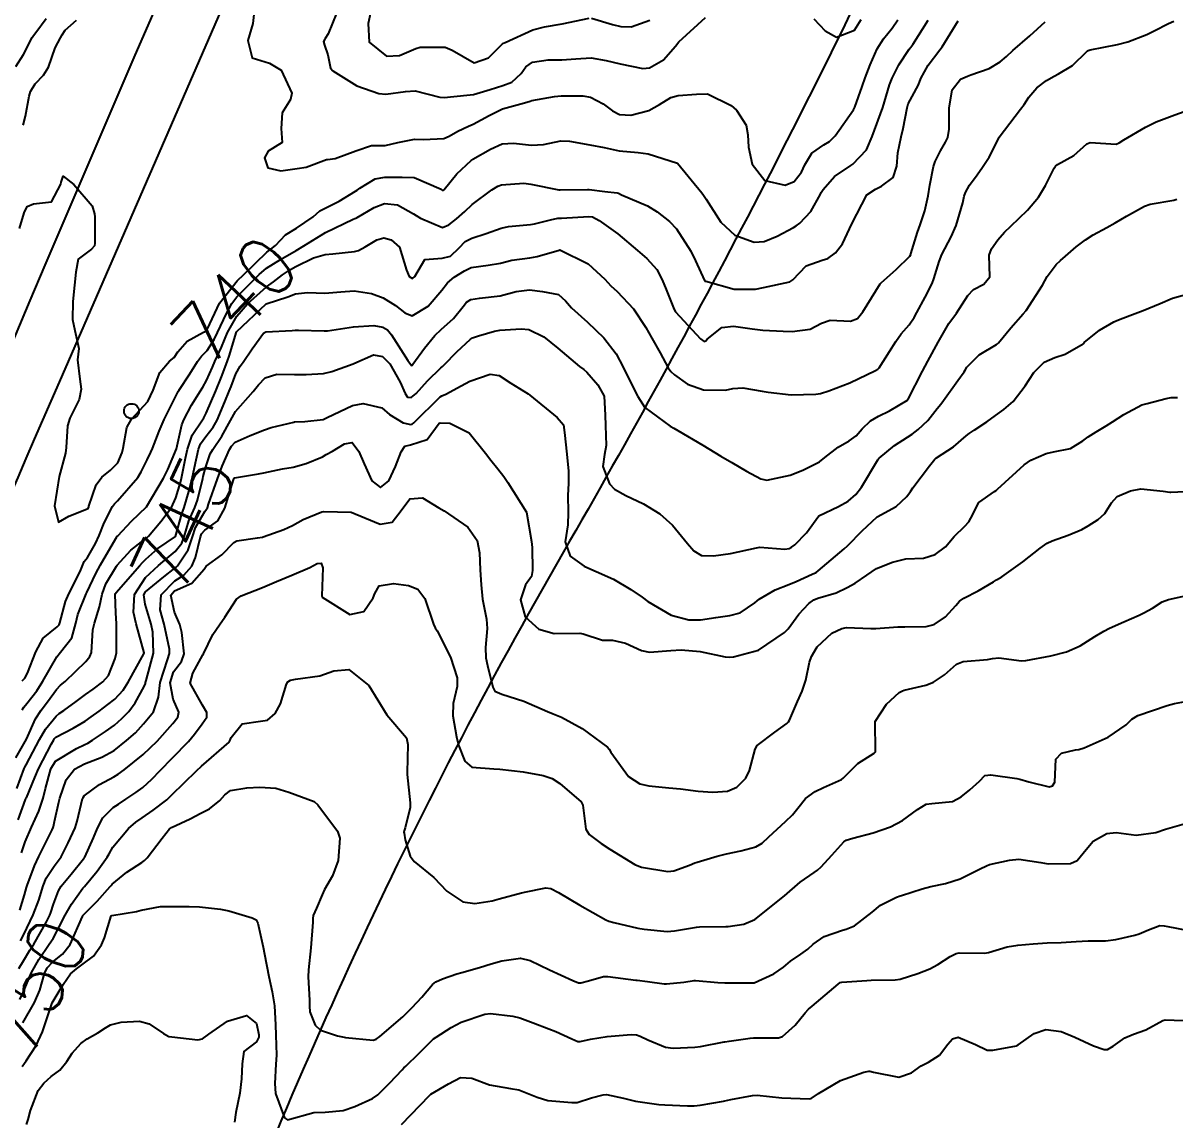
# Model space of a CAD drawing. Header units: metres. Extents: x 318500 to 325275, y 7408834 to 7428799.
# Drawn here: x 320006.4 to 320085.2, y 7411740.9 to 7411815.9 of the extents above; entities that cross this region are included whole.
import ezdxf
from ezdxf.enums import TextEntityAlignment as Align

# ---------------------------------------------------------------- set-up
doc = ezdxf.new("R2010")
doc.units = ezdxf.units.M
doc.header["$MEASUREMENT"] = 0
for name, color, linetype in [('Cotas', 45, 'Continuous'), ('Curvas de Nivel 1m', 11, 'Continuous'), ('Curvas de Nivel 5m', 15, 'Continuous'), ('Linha Férrea', 20, 'Continuous'), ('Postes', 20, 'Continuous'), ('Vias Secundárias', 230, 'Continuous')]:
    doc.layers.add(name, color=color, linetype=linetype)
doc.styles.add('Style-STANDARD', font='STANDARD.shx')

msp = doc.modelspace()

# ---------------------------------------------------------------- linework, layer by layer
at = {"layer": 'Curvas de Nivel 1m', "flags": 128}
for points, elevation in [([(320005.858, 7411812.934), (320006.385, 7411813.762), (320006.994, 7411814.922), (320007.081, 7411815.072), (320007.235, 7411815.276), (320007.94, 7411816.22)], 738), ([(320022.167, 7411816.716), (320022.084, 7411815.881), (320021.737, 7411814.722), (320022.032, 7411813.531), (320023.215, 7411813.162), (320024.024, 7411812.692), (320024.747, 7411811.124), (320024.653, 7411810.685), (320024.089, 7411809.768), (320024.023, 7411808.691), (320024.095, 7411807.735), (320023.134, 7411807.146), (320022.879, 7411806.704), (320023.12, 7411806.01), (320024.004, 7411805.804), (320025.119, 7411805.966), (320025.734, 7411806.058), (320027.129, 7411806.582), (320027.19, 7411806.589), (320027.712, 7411806.641), (320029.135, 7411807.164), (320030.206, 7411807.543), (320031.144, 7411807.548), (320031.993, 7411807.741), (320033.151, 7411807.974), (320033.752, 7411807.96), (320035.152, 7411808.022), (320035.517, 7411808.173), (320036.12, 7411808.53), (320036.83, 7411808.856), (320037.165, 7411809.004), (320038.261, 7411809.593), (320039.175, 7411810.037), (320040.663, 7411810.468), (320041.068, 7411810.576), (320041.182, 7411810.609), (320042.732, 7411810.9), (320043.187, 7411810.934), (320044.659, 7411810.946), (320045.187, 7411810.849), (320046.062, 7411810.397), (320046.704, 7411809.915), (320047.173, 7411809.66), (320047.942, 7411809.603), (320049.176, 7411809.934), (320049.906, 7411810.349), (320050.693, 7411810.832), (320051.19, 7411810.964), (320052.452, 7411811.051), (320053.191, 7411811.064), (320054.802, 7411810.284), (320055.177, 7411809.955), (320055.834, 7411808.937), (320055.96, 7411808.268), (320056, 7411807.414), (320056.251, 7411806.263), (320057.114, 7411805.152), (320058.512, 7411804.826), (320059.113, 7411805.082), (320059.62, 7411805.717), (320059.853, 7411806.213), (320060.328, 7411807.022), (320061.151, 7411807.581), (320061.541, 7411807.807), (320061.927, 7411808.189), (320063.178, 7411809.979), (320063.269, 7411810.169), (320063.778, 7411811.585), (320063.986, 7411812.158), (320064.327, 7411813.05), (320064.81, 7411814.146), (320065.247, 7411814.843), (320065.819, 7411815.57), (320066.223, 7411816.13)], 739), ([(320027.823, 7411816.642), (320027.238, 7411815.176), (320027.03, 7411814.857), (320026.914, 7411814.655), (320026.987, 7411814.413), (320027.221, 7411813.73), (320027.406, 7411812.84), (320027.55, 7411812.645), (320029.195, 7411811.613), (320030.696, 7411811.096), (320031.187, 7411811.058), (320032.534, 7411811.236), (320033.191, 7411811.272), (320034.875, 7411810.854), (320035.184, 7411810.821), (320036.724, 7411810.987), (320037.188, 7411811.032), (320038.327, 7411811.369), (320039.197, 7411811.636), (320039.815, 7411811.867), (320040.443, 7411812.472), (320040.767, 7411812.916), (320041.222, 7411813.231), (320042.283, 7411813.39), (320043.225, 7411813.407), (320044.19, 7411813.461), (320045.227, 7411813.525), (320046.257, 7411813.362), (320047.221, 7411813.115), (320048.77, 7411812.811), (320049.217, 7411812.846), (320050.176, 7411813.395), (320050.998, 7411814.334), (320051.243, 7411814.633), (320053.068, 7411816.303)], 738), ([(320030.138, 7411816.611), (320029.98, 7411815.885), (320030.05, 7411814.612), (320031.226, 7411813.659), (320032.121, 7411813.692), (320033.234, 7411814.173), (320033.543, 7411814.258), (320035.236, 7411814.258), (320035.711, 7411814.057), (320037.22, 7411813.202), (320038.205, 7411813.525), (320039.173, 7411814.491), (320039.24, 7411814.536), (320039.34, 7411814.588), (320041.25, 7411815.451), (320042.045, 7411815.659), (320043.254, 7411815.86), (320045.105, 7411816.259)], 737), ([(320045.258, 7411816.252), (320046.683, 7411815.817), (320047.253, 7411815.677), (320047.974, 7411815.651), (320049.258, 7411816.124)], 737), ([(320060.468, 7411816.208), (320061.252, 7411815.379), (320062.015, 7411814.955), (320063.253, 7411815.435), (320063.707, 7411816.163)], 738), ([(320005.863, 7411765.641), (320006.59, 7411766.92), (320007.211, 7411768.311), (320007.6, 7411768.905), (320008.038, 7411769.489), (320008.642, 7411770.326), (320008.921, 7411770.611), (320009.25, 7411770.881), (320010.664, 7411772.25), (320010.938, 7411772.586), (320011.034, 7411772.856), (320011.144, 7411774.405), (320011.245, 7411774.855), (320011.594, 7411775.974), (320011.776, 7411776.85), (320012.027, 7411777.558), (320012.749, 7411778.757), (320012.808, 7411778.839), (320013.742, 7411779.849), (320014.778, 7411780.677), (320014.854, 7411780.734), (320014.936, 7411780.808), (320015.781, 7411781.809), (320016.508, 7411782.785), (320016.816, 7411783.425), (320017.126, 7411784.478), (320017.196, 7411784.776), (320017.477, 7411786.147), (320017.605, 7411786.773), (320017.926, 7411787.717), (320018.629, 7411788.763), (320018.738, 7411788.915), (320018.895, 7411789.222), (320019.559, 7411790.75), (320019.944, 7411791.725), (320020.334, 7411792.739), (320020.491, 7411793.192), (320020.937, 7411794.73), (320020.971, 7411794.796), (320022.99, 7411796.7), (320024.487, 7411797.196), (320025.001, 7411797.398), (320025.824, 7411797.489), (320027.002, 7411797.428), (320028.11, 7411797.527), (320029.005, 7411797.594), (320030.192, 7411797.418), (320030.998, 7411797.111), (320031.844, 7411796.587), (320032.492, 7411796.084), (320032.983, 7411795.894), (320034.069, 7411796.554), (320035.011, 7411797.651), (320035.398, 7411798.154), (320035.852, 7411798.532), (320036.575, 7411798.976), (320037.03, 7411799.183), (320038.192, 7411799.343), (320039.035, 7411799.501), (320039.811, 7411799.706), (320041.041, 7411799.865), (320041.548, 7411799.949), (320043.049, 7411800.389), (320043.093, 7411800.395), (320045.036, 7411799.446), (320046.163, 7411798.393), (320046.579, 7411797.95), (320047.012, 7411797.56), (320048.14, 7411796.369), (320048.981, 7411795.09), (320049.38, 7411794.354), (320049.947, 7411793.353), (320050.502, 7411792.337), (320050.683, 7411792.079), (320050.935, 7411791.841), (320051.822, 7411791.21), (320052.925, 7411790.817), (320054.417, 7411790.793), (320054.926, 7411790.905), (320055.62, 7411790.962), (320056.925, 7411790.733), (320057.334, 7411790.654), (320058.923, 7411790.474), (320060.605, 7411790.522), (320060.924, 7411790.576), (320061.487, 7411790.753), (320062.931, 7411791.3), (320064.683, 7411792.144), (320064.847, 7411792.236), (320064.943, 7411792.337), (320065.656, 7411793.437), (320066.076, 7411794.129), (320066.444, 7411794.659), (320066.987, 7411795.262), (320067.346, 7411795.764), (320067.527, 7411796.112), (320068.077, 7411797.17), (320068.558, 7411798.097), (320068.691, 7411798.429), (320069.043, 7411799.596), (320069.237, 7411800.087), (320069.862, 7411801.285), (320070.206, 7411802.073), (320070.654, 7411803.625), (320070.758, 7411804.065), (320070.843, 7411804.325), (320071.111, 7411804.826), (320071.635, 7411805.542), (320072.006, 7411806.051), (320072.456, 7411806.731), (320073.123, 7411808.04), (320073.135, 7411808.065), (320073.161, 7411808.109), (320074.603, 7411810.019), (320074.852, 7411810.348), (320075.192, 7411810.839), (320075.718, 7411811.487), (320076.388, 7411811.992), (320076.913, 7411812.286), (320077.217, 7411812.441), (320078.175, 7411813.021), (320079.148, 7411813.961), (320079.197, 7411814.004), (320079.241, 7411814.033), (320079.37, 7411814.087), (320081.245, 7411814.454), (320081.956, 7411814.629), (320083.252, 7411815.123), (320083.766, 7411815.383), (320084.733, 7411815.885), (320085.099, 7411816.046)], 743), ([(320006.289, 7411770.924), (320006.475, 7411771.099), (320006.655, 7411771.445), (320007.229, 7411772.912), (320007.746, 7411773.842), (320008.696, 7411774.609), (320008.835, 7411774.751), (320008.884, 7411774.887), (320009.265, 7411776.338), (320009.485, 7411776.879), (320010.269, 7411778.391), (320010.451, 7411778.864), (320010.546, 7411779.07), (320010.758, 7411779.364), (320011.319, 7411780.307), (320011.557, 7411780.852), (320011.912, 7411781.73), (320012.486, 7411782.843), (320012.62, 7411783.034), (320012.814, 7411783.233), (320014.209, 7411784.819), (320014.447, 7411785.205), (320014.848, 7411786.025), (320015.11, 7411786.552), (320015.217, 7411786.805), (320015.684, 7411787.992), (320016.02, 7411788.793), (320016.908, 7411790.584), (320016.974, 7411790.714), (320017.012, 7411790.779), (320017.776, 7411791.923), (320018.296, 7411792.766), (320018.572, 7411793.137), (320018.951, 7411793.511), (320019.445, 7411794.27), (320019.669, 7411794.75), (320020.285, 7411796.043), (320020.646, 7411796.735), (320020.997, 7411797.18), (320022.517, 7411798.708), (320023.027, 7411799.145), (320023.979, 7411799.747), (320025.045, 7411800.354), (320025.566, 7411800.672), (320027.059, 7411801.589), (320028.941, 7411802.494), (320029.069, 7411802.541), (320029.127, 7411802.562), (320029.221, 7411802.618), (320030.392, 7411803.295), (320031.085, 7411803.571), (320031.971, 7411803.474), (320033.083, 7411802.859), (320033.259, 7411802.745), (320033.546, 7411802.563), (320035.071, 7411801.931), (320035.504, 7411802.105), (320036.029, 7411802.531), (320036.591, 7411803.019), (320037.09, 7411803.501), (320038.442, 7411804.5), (320038.846, 7411804.751), (320039.105, 7411804.853), (320040.62, 7411804.955), (320041.107, 7411804.901), (320043.026, 7411804.516), (320043.101, 7411804.505), (320044.986, 7411804.528), (320045.102, 7411804.521), (320046.164, 7411804.394), (320047.017, 7411804.299), (320047.099, 7411804.271), (320047.313, 7411804.162), (320049.09, 7411803.404), (320049.747, 7411803.01), (320050.591, 7411802.337), (320051.073, 7411801.83), (320052.061, 7411800.315), (320052.374, 7411799.644), (320052.99, 7411798.3), (320053.001, 7411798.281), (320053.02, 7411798.267), (320053.071, 7411798.248), (320055.014, 7411797.706), (320056.475, 7411797.718), (320057.016, 7411797.816), (320058.835, 7411798.223), (320059.022, 7411798.344), (320059.942, 7411799.306), (320061.042, 7411799.69), (320061.434, 7411799.804), (320061.959, 7411800.186), (320062.428, 7411800.811), (320063.08, 7411802.17), (320064.104, 7411804.155), (320064.69, 7411804.563), (320065.109, 7411804.748), (320065.902, 7411805.348), (320066.141, 7411806.13), (320066.228, 7411807.045), (320066.444, 7411808.127), (320066.58, 7411808.711), (320066.849, 7411810.123), (320066.924, 7411810.382), (320067.192, 7411810.901), (320067.622, 7411811.695), (320067.795, 7411812.111), (320068.292, 7411813.036), (320069.097, 7411814.092), (320069.242, 7411814.284), (320070.339, 7411816.074)], 741), ([(320006.29, 7411768.923), (320006.419, 7411769.126), (320006.627, 7411769.374), (320007.308, 7411770.242), (320007.724, 7411770.904), (320008.667, 7411772.57), (320008.925, 7411772.886), (320009.696, 7411773.864), (320009.976, 7411774.871), (320010.116, 7411775.462), (320010.686, 7411776.861), (320010.731, 7411776.961), (320011.349, 7411778.249), (320011.666, 7411778.851), (320012.058, 7411779.549), (320012.779, 7411780.77), (320012.808, 7411780.811), (320012.84, 7411780.839), (320013.785, 7411781.835), (320014.81, 7411782.81), (320015.969, 7411784.793), (320016.257, 7411785.371), (320016.86, 7411786.78), (320017.227, 7411788.435), (320017.353, 7411788.775), (320017.894, 7411789.776), (320018.494, 7411790.764), (320018.664, 7411791.012), (320018.921, 7411791.463), (320019.317, 7411792.371), (320019.491, 7411792.752), (320019.949, 7411793.751), (320020.357, 7411794.739), (320020.981, 7411795.861), (320021.711, 7411796.719), (320023.007, 7411797.866), (320023.487, 7411798.221), (320024.109, 7411798.689), (320024.654, 7411799.055), (320025.029, 7411799.265), (320026.238, 7411799.862), (320027.041, 7411800.076), (320027.552, 7411800.133), (320029.045, 7411800.286), (320029.317, 7411800.347), (320029.773, 7411800.613), (320030.575, 7411801.084), (320031.056, 7411801.234), (320031.559, 7411801.094), (320032.108, 7411800.584), (320032.6, 7411799.002), (320032.789, 7411798.573), (320033.018, 7411798.438), (320033.16, 7411798.568), (320033.857, 7411799.739), (320035.039, 7411799.828), (320035.599, 7411799.977), (320036.2, 7411800.528), (320036.619, 7411800.962), (320037.06, 7411801.21), (320038.055, 7411801.515), (320039.071, 7411801.876), (320039.569, 7411801.987), (320041.075, 7411802.127), (320041.354, 7411802.179), (320042.454, 7411802.446), (320042.963, 7411802.559), (320043.081, 7411802.562), (320043.206, 7411802.563), (320045.083, 7411802.692), (320045.328, 7411802.652), (320045.79, 7411802.399), (320047.067, 7411801.49), (320048.415, 7411800.366), (320049.042, 7411799.802), (320049.73, 7411799.049), (320050.101, 7411798.344), (320050.362, 7411797.689), (320050.908, 7411796.331), (320050.998, 7411796.167), (320052.709, 7411794.304), (320052.967, 7411794.124), (320053.086, 7411794.181), (320053.178, 7411794.298), (320054.182, 7411795.088), (320054.984, 7411795.186), (320056.254, 7411794.988), (320056.98, 7411794.911), (320058.365, 7411794.843), (320058.979, 7411794.821), (320060.225, 7411794.964), (320060.988, 7411795.396), (320061.585, 7411795.597), (320062.99, 7411795.52), (320063.456, 7411795.7), (320063.812, 7411796.158), (320065.019, 7411798.076), (320065.046, 7411798.113), (320065.084, 7411798.139), (320066.11, 7411799.053), (320067.048, 7411799.977), (320067.096, 7411800.072), (320067.113, 7411800.119), (320067.567, 7411801.618), (320067.741, 7411802.11), (320068.055, 7411803.071), (320068.285, 7411804.102), (320068.396, 7411804.816), (320068.653, 7411806.097), (320068.779, 7411806.451), (320069.146, 7411807.174), (320069.479, 7411807.762), (320069.632, 7411808.083), (320069.736, 7411808.651), (320069.723, 7411810.082), (320069.928, 7411811.35), (320070.515, 7411812.07), (320070.984, 7411812.293), (320071.215, 7411812.372), (320072.469, 7411812.8), (320073.228, 7411813.253), (320073.645, 7411813.622), (320074.091, 7411814.027), (320075.25, 7411815.044), (320076.297, 7411815.994)], 742), ([(320006.358, 7411808.928), (320006.532, 7411809.553), (320006.777, 7411810.924), (320006.871, 7411811.236), (320007.193, 7411811.764), (320007.762, 7411812.351), (320008.108, 7411812.907), (320008.55, 7411814.227), (320008.912, 7411814.895), (320009.025, 7411815.101), (320009.238, 7411815.429), (320010.023, 7411816.104)], 739), ([(320005.934, 7411763.542), (320006.446, 7411764.921), (320006.484, 7411765.008), (320006.573, 7411765.172), (320007.48, 7411766.907), (320007.884, 7411767.618), (320008.614, 7411768.508), (320008.828, 7411768.675), (320009.153, 7411768.882), (320010, 7411769.498), (320010.637, 7411769.978), (320011.148, 7411770.349), (320011.826, 7411770.848), (320012.206, 7411771.293), (320012.666, 7411772.442), (320012.744, 7411772.839), (320012.763, 7411774.775), (320012.762, 7411774.839), (320012.711, 7411775.558), (320012.666, 7411776.841), (320012.678, 7411776.893), (320012.731, 7411776.971), (320014.342, 7411778.816), (320014.542, 7411779.024), (320014.756, 7411779.232), (320015.59, 7411779.975), (320016.78, 7411780.78), (320017.235, 7411782.345), (320017.38, 7411782.774), (320017.713, 7411783.879), (320017.922, 7411784.769), (320018.087, 7411785.522), (320018.369, 7411786.765), (320018.504, 7411787.125), (320018.873, 7411787.638), (320019.368, 7411788.267), (320019.633, 7411788.749), (320020.161, 7411790), (320020.467, 7411790.737), (320020.59, 7411791.06), (320020.928, 7411791.927), (320021.217, 7411792.444), (320021.412, 7411792.723), (320022.039, 7411793.629), (320022.807, 7411794.702), (320022.971, 7411794.798), (320024.769, 7411794.885), (320024.972, 7411794.904), (320025.208, 7411794.913), (320026.972, 7411794.85), (320027.188, 7411794.863), (320028.975, 7411795.132), (320030.365, 7411795.217), (320030.975, 7411795.109), (320031.301, 7411794.923), (320031.574, 7411794.591), (320032.697, 7411792.82), (320032.864, 7411792.571), (320032.939, 7411792.495), (320032.992, 7411792.517), (320033.034, 7411792.569), (320033.834, 7411793.68), (320034.546, 7411794.546), (320034.976, 7411794.955), (320035.815, 7411795.704), (320036.486, 7411796.525), (320036.71, 7411796.816), (320037.005, 7411797.013), (320037.582, 7411797.088), (320039.008, 7411797.245), (320040.091, 7411797.554), (320041.012, 7411797.665), (320041.905, 7411797.557), (320043.009, 7411797.345), (320043.474, 7411796.902), (320043.897, 7411796.427), (320044.986, 7411795.46), (320046.099, 7411794.393), (320046.954, 7411793.284), (320047.429, 7411792.375), (320047.907, 7411791.394), (320048.427, 7411790.365), (320048.909, 7411789.61), (320050.637, 7411788.334), (320050.888, 7411788.197), (320051.171, 7411788.04), (320052.871, 7411787.044), (320054.104, 7411786.288), (320054.856, 7411785.844), (320055.853, 7411785.268), (320056.845, 7411784.725), (320057.248, 7411784.648), (320058.848, 7411784.984), (320059.726, 7411785.337), (320060.857, 7411785.91), (320061.23, 7411786.194), (320062.143, 7411786.909), (320062.878, 7411787.338), (320063.358, 7411787.688), (320063.787, 7411788.157), (320064.339, 7411788.708), (320064.903, 7411789.019), (320065.656, 7411789.386), (320066.875, 7411790.12), (320066.899, 7411790.142), (320066.921, 7411790.177), (320067.905, 7411792.106), (320068.263, 7411792.788), (320068.97, 7411794.09), (320069.701, 7411795.368), (320070.239, 7411796.071), (320071.012, 7411797.273), (320071.39, 7411797.683), (320072.109, 7411798.049), (320072.508, 7411798.565), (320072.462, 7411800.046), (320072.62, 7411800.481), (320073.066, 7411801.079), (320073.506, 7411801.601), (320073.947, 7411802.027), (320075.091, 7411803.113), (320075.843, 7411803.999), (320076.311, 7411804.793), (320076.906, 7411805.983), (320076.995, 7411806.119), (320077.134, 7411806.236), (320078.258, 7411806.854), (320079.155, 7411807.653), (320079.368, 7411807.745), (320081.156, 7411807.632), (320081.367, 7411807.717), (320081.682, 7411807.922), (320083.169, 7411808.796), (320083.902, 7411809.164), (320085.178, 7411809.644), (320085.814, 7411809.87)], 744), ([(320006.258, 7411759.157), (320006.5, 7411759.893), (320006.938, 7411760.914), (320007.435, 7411761.998), (320007.739, 7411762.902), (320007.902, 7411763.548), (320008.261, 7411764.895), (320008.575, 7411765.416), (320010.013, 7411766.297), (320010.587, 7411766.567), (320010.785, 7411766.661), (320011.122, 7411766.855), (320012.002, 7411767.443), (320012.606, 7411767.885), (320013.112, 7411768.333), (320013.588, 7411768.825), (320014.033, 7411769.415), (320014.646, 7411770.524), (320014.727, 7411770.731), (320014.74, 7411770.809), (320014.776, 7411770.933), (320015.293, 7411772.801), (320015.248, 7411774.246), (320015.115, 7411774.804), (320014.72, 7411776.161), (320014.622, 7411776.812), (320014.732, 7411777.014), (320015.989, 7411778.038), (320016.748, 7411778.629), (320016.835, 7411778.693), (320016.921, 7411778.778), (320017.654, 7411779.884), (320017.946, 7411780.768), (320018.155, 7411781.401), (320018.806, 7411782.511), (320018.917, 7411782.65), (320018.977, 7411782.757), (320019.052, 7411782.996), (320019.674, 7411784.747), (320019.989, 7411785.597), (320020.494, 7411786.735), (320020.623, 7411786.974), (320020.868, 7411787.245), (320021.895, 7411787.695), (320022.881, 7411788.09), (320023.335, 7411788.244), (320024.889, 7411788.618), (320024.939, 7411788.629), (320025.634, 7411788.669), (320026.891, 7411788.796), (320027.178, 7411788.931), (320028.901, 7411789.761), (320029.626, 7411789.89), (320030.9, 7411789.586), (320031.431, 7411789.127), (320032.379, 7411788.578), (320032.888, 7411788.446), (320032.991, 7411788.465), (320033.103, 7411788.567), (320034.908, 7411790.345), (320035.023, 7411790.425), (320035.282, 7411790.536), (320036.344, 7411791.1), (320036.924, 7411791.421), (320038.324, 7411791.893), (320038.933, 7411791.799), (320039.727, 7411791.277), (320040.921, 7411790.541), (320041.034, 7411790.459), (320042.897, 7411788.934), (320043.341, 7411788.433), (320043.401, 7411787.913), (320043.563, 7411786.429), (320043.688, 7411785.267), (320043.679, 7411784.427), (320043.638, 7411783.617), (320043.653, 7411782.427), (320043.643, 7411781.582), (320043.464, 7411780.43), (320043.799, 7411779.453), (320044.764, 7411778.762), (320044.999, 7411778.643), (320045.567, 7411778.398), (320046.752, 7411777.862), (320047.942, 7411777.168), (320048.734, 7411776.634), (320049.103, 7411776.354), (320050.716, 7411775.414), (320051.924, 7411775.1), (320052.712, 7411775.08), (320053.76, 7411775.244), (320054.717, 7411775.388), (320055.43, 7411775.559), (320056.434, 7411776.254), (320056.594, 7411776.39), (320056.734, 7411776.495), (320057.835, 7411777.143), (320058.749, 7411777.506), (320059.252, 7411777.715), (320060.347, 7411778.204), (320060.625, 7411778.337), (320060.762, 7411778.436), (320062.547, 7411779.942), (320062.78, 7411780.143), (320062.807, 7411780.17), (320063.771, 7411781.18), (320064.81, 7411782.14), (320066.098, 7411782.85), (320066.831, 7411783.523), (320067.079, 7411783.874), (320067.238, 7411784.114), (320068.385, 7411785.626), (320068.753, 7411786.092), (320068.811, 7411786.141), (320068.861, 7411786.175), (320070.025, 7411786.92), (320070.884, 7411787.67), (320071.097, 7411787.848), (320071.43, 7411788.055), (320072.308, 7411788.637), (320072.906, 7411789.075), (320073.472, 7411789.471), (320074.116, 7411790.022), (320074.931, 7411791.095), (320075.52, 7411792.001), (320076.229, 7411792.712), (320076.956, 7411793.045), (320077.663, 7411793.269), (320078.89, 7411793.961), (320078.928, 7411794.003), (320078.971, 7411794.052), (320080.025, 7411794.904), (320080.993, 7411795.472), (320081.31, 7411795.611), (320082.088, 7411795.914), (320083.004, 7411796.258), (320084.167, 7411796.73), (320085.012, 7411797.086), (320086.737, 7411797.574)], 746), ([(320006.132, 7411755.226), (320006.45, 7411756.279), (320006.6, 7411756.776), (320006.645, 7411756.917), (320007.133, 7411758.258), (320007.443, 7411758.906), (320008.348, 7411760.732), (320008.421, 7411760.891), (320008.446, 7411760.956), (320008.516, 7411761.285), (320008.815, 7411762.606), (320008.879, 7411762.885), (320009.3, 7411764.138), (320009.885, 7411764.87), (320010.574, 7411765.236), (320011.741, 7411765.686), (320012.583, 7411766.161), (320013.441, 7411766.827), (320014.045, 7411767.371), (320014.608, 7411767.98), (320015.285, 7411768.8), (320015.628, 7411769.802), (320015.745, 7411770.794), (320016.24, 7411772.36), (320016.379, 7411772.784), (320016.37, 7411773.089), (320016.019, 7411774.79), (320015.742, 7411775.767), (320015.801, 7411776.794), (320016.74, 7411777.754), (320017.365, 7411778.153), (320017.908, 7411778.768), (320018.169, 7411779.356), (320018.511, 7411780.763), (320018.575, 7411780.97), (320018.787, 7411781.232), (320019.683, 7411781.86), (320020.167, 7411782.74), (320020.766, 7411784.668), (320020.787, 7411784.731), (320020.799, 7411784.762), (320020.831, 7411784.806), (320022.462, 7411785.079), (320022.837, 7411785.15), (320024.115, 7411785.414), (320024.843, 7411785.542), (320025.734, 7411785.779), (320026.854, 7411786.247), (320027.108, 7411786.394), (320027.525, 7411786.64), (320028.357, 7411787.139), (320028.869, 7411787.221), (320029.339, 7411786.615), (320029.69, 7411785.769), (320030.236, 7411784.606), (320030.825, 7411784.139), (320031.386, 7411784.592), (320031.853, 7411785.577), (320032.24, 7411786.579), (320032.477, 7411786.965), (320032.867, 7411787.056), (320034.01, 7411787.416), (320034.84, 7411788.541), (320034.89, 7411788.576), (320035.565, 7411788.533), (320036.88, 7411787.877), (320038.01, 7411786.503), (320038.368, 7411786.013), (320038.849, 7411785.428), (320039.256, 7411784.895), (320039.52, 7411784.48), (320040.81, 7411782.46), (320041.159, 7411780.456), (320041.193, 7411780.039), (320041.208, 7411778.456), (320041.148, 7411778.062), (320040.745, 7411777.482), (320040.407, 7411776.465), (320040.713, 7411775.299), (320041.661, 7411774.45), (320042.697, 7411774.145), (320044.455, 7411774.171), (320044.697, 7411774.138), (320046.004, 7411773.701), (320046.693, 7411773.692), (320047.575, 7411773.487), (320048.686, 7411772.984), (320049.224, 7411772.89), (320050.687, 7411772.988), (320051.398, 7411773.03), (320052.686, 7411772.935), (320054.401, 7411772.565), (320054.683, 7411772.531), (320054.975, 7411772.567), (320056.688, 7411773.012), (320058.464, 7411774.224), (320058.586, 7411774.338), (320058.704, 7411774.481), (320059.451, 7411775.481), (320060.128, 7411776.206), (320060.474, 7411776.463), (320060.735, 7411776.563), (320061.987, 7411776.936), (320062.747, 7411777.301), (320063.303, 7411777.61), (320064.102, 7411778.15), (320064.765, 7411778.595), (320065.858, 7411779.04), (320066.771, 7411779.267), (320067.983, 7411779.313), (320068.775, 7411779.56), (320069.469, 7411780.08), (320070.061, 7411780.801), (320070.802, 7411781.507), (320071.078, 7411781.785), (320071.22, 7411782.056), (320071.757, 7411783.12), (320072.837, 7411783.872), (320072.936, 7411783.941), (320073.037, 7411784.037), (320074.857, 7411785.694), (320075.307, 7411786.003), (320076.375, 7411786.48), (320076.869, 7411786.581), (320078.026, 7411786.815), (320078.881, 7411787.328), (320079.236, 7411787.603), (320079.782, 7411787.947), (320080.478, 7411788.355), (320080.9, 7411788.627), (320081.685, 7411789.142), (320082.918, 7411789.791), (320083.001, 7411789.817), (320083.29, 7411789.896), (320084.571, 7411790.236), (320084.924, 7411790.297), (320085.356, 7411790.305)], 747), ([(320006.192, 7411753.142), (320006.416, 7411753.57), (320007.061, 7411754.911), (320007.433, 7411755.917), (320007.731, 7411756.901), (320007.948, 7411757.417), (320008.48, 7411758.232), (320008.77, 7411758.601), (320008.962, 7411758.883), (320009.451, 7411759.828), (320009.915, 7411760.869), (320010.063, 7411761.32), (320010.43, 7411762.862), (320010.462, 7411762.94), (320010.543, 7411763.044), (320011.579, 7411763.826), (320012.563, 7411764.357), (320012.869, 7411764.531), (320013.277, 7411764.829), (320014.581, 7411765.875), (320015.546, 7411766.796), (320016.608, 7411767.996), (320016.954, 7411768.438), (320017.014, 7411768.776), (320016.633, 7411769.665), (320016.423, 7411770.783), (320016.658, 7411771.537), (320017.204, 7411772.235), (320017.375, 7411772.773), (320017.235, 7411774.231), (320017.098, 7411774.776), (320016.713, 7411775.615), (320016.471, 7411776.784), (320016.733, 7411777.077), (320017.9, 7411777.607), (320018.748, 7411778.548), (320018.9, 7411778.758), (320019.96, 7411779.544), (320020.775, 7411780.371), (320020.998, 7411780.505), (320022.412, 7411780.706), (320022.735, 7411780.746), (320022.781, 7411780.761), (320024.199, 7411781.276), (320024.793, 7411781.542), (320025.519, 7411781.95), (320026.808, 7411782.484), (320026.946, 7411782.51), (320028.807, 7411782.453), (320029.08, 7411782.343), (320030.796, 7411781.636), (320031.616, 7411781.77), (320032.222, 7411782.579), (320032.818, 7411783.361), (320033.701, 7411783.439), (320034.812, 7411782.761), (320035.167, 7411782.536), (320036.794, 7411781.421), (320037.424, 7411780.51), (320037.601, 7411779.674), (320037.647, 7411778.507), (320037.711, 7411777.477), (320037.792, 7411776.504), (320038.067, 7411775.142), (320038.123, 7411774.499), (320037.992, 7411773.188), (320038.03, 7411772.5), (320038.129, 7411771.962), (320038.499, 7411770.492), (320038.646, 7411770.217), (320039.116, 7411770.01), (320040.636, 7411769.532), (320042.24, 7411768.829), (320042.623, 7411768.661), (320043.205, 7411768.431), (320044.609, 7411767.656), (320046.351, 7411766.384), (320046.46, 7411766.253), (320046.587, 7411766.034), (320047.789, 7411764.368), (320048.563, 7411763.869), (320049.182, 7411763.73), (320050.559, 7411763.595), (320051.356, 7411763.52), (320052.556, 7411763.374), (320053.548, 7411763.297), (320054.556, 7411763.373), (320055.192, 7411763.639), (320055.811, 7411764.261), (320056.061, 7411764.775), (320056.452, 7411766.252), (320056.602, 7411766.485), (320057.795, 7411767.416), (320058.618, 7411767.997), (320058.736, 7411768.102), (320058.802, 7411768.218), (320059.353, 7411769.499), (320059.672, 7411770.21), (320059.911, 7411770.957), (320060.17, 7411772.205), (320060.305, 7411772.583), (320060.69, 7411773.239), (320061.696, 7411774.185), (320062.376, 7411774.504), (320062.706, 7411774.559), (320064.359, 7411774.492), (320064.705, 7411774.502), (320066.22, 7411774.612), (320066.708, 7411774.62), (320068.163, 7411774.644), (320068.71, 7411774.779), (320069.49, 7411775.307), (320070.179, 7411776.068), (320070.438, 7411776.361), (320070.738, 7411776.572), (320071.717, 7411777.079), (320072.755, 7411777.689), (320072.977, 7411777.817), (320073.344, 7411778.031), (320074.771, 7411779.064), (320075.966, 7411779.992), (320076.447, 7411780.324), (320076.788, 7411780.49), (320077.883, 7411780.879), (320078.8, 7411781.275), (320079.237, 7411781.52), (320079.915, 7411781.943), (320080.379, 7411782.374), (320080.828, 7411783.097), (320081.223, 7411783.535), (320082.144, 7411783.91), (320082.842, 7411784.056), (320084.368, 7411783.885), (320084.839, 7411783.83), (320084.889, 7411783.829), (320085.849, 7411783.865)], 748), ([(320006.079, 7411751.228), (320006.393, 7411751.765), (320006.834, 7411752.483), (320007.096, 7411752.91), (320007.97, 7411754.442), (320008.198, 7411754.893), (320008.263, 7411755.062), (320008.441, 7411755.643), (320008.781, 7411756.559), (320008.975, 7411756.882), (320009.643, 7411757.702), (320010.488, 7411758.733), (320010.543, 7411758.806), (320010.58, 7411758.859), (320011.187, 7411760.17), (320011.462, 7411760.85), (320011.816, 7411761.552), (320012.531, 7411762.243), (320012.882, 7411762.488), (320013.402, 7411762.827), (320014.083, 7411763.281), (320014.552, 7411763.624), (320015.178, 7411764.184), (320015.742, 7411764.792), (320016.579, 7411765.659), (320017.673, 7411766.769), (320018.087, 7411767.276), (320018.608, 7411767.987), (320018.93, 7411768.441), (320018.942, 7411768.755), (320018.627, 7411769.256), (320017.799, 7411770.769), (320017.981, 7411771.442), (320018.669, 7411772.7), (320018.697, 7411772.76), (320019.35, 7411774.091), (320019.809, 7411774.743), (320020.162, 7411775.284), (320020.721, 7411776.111), (320020.96, 7411776.493), (320021.289, 7411776.722), (320022.736, 7411777.307), (320023.707, 7411777.724), (320024.745, 7411778.151), (320025.98, 7411778.662), (320026.475, 7411778.933), (320026.755, 7411778.957), (320026.875, 7411778.648), (320026.804, 7411776.722), (320026.836, 7411776.648), (320028.713, 7411775.46), (320029.667, 7411775.659), (320030.32, 7411776.604), (320030.436, 7411776.9), (320030.738, 7411777.41), (320031.719, 7411777.565), (320032.739, 7411777.437), (320033.367, 7411777.191), (320033.852, 7411776.553), (320034.443, 7411774.805), (320034.57, 7411774.542), (320034.697, 7411774.334), (320035.606, 7411772.531), (320036.058, 7411771.124), (320036.062, 7411770.526), (320035.795, 7411769.366), (320035.771, 7411768.528), (320036.026, 7411767.098), (320036.158, 7411766.524), (320036.579, 7411765.418), (320037.077, 7411765.014), (320038.574, 7411764.9), (320038.974, 7411764.884), (320040.572, 7411764.691), (320041.951, 7411764.446), (320042.567, 7411764.245), (320043.09, 7411763.904), (320044.543, 7411762.63), (320044.657, 7411762.408), (320044.877, 7411760.766), (320045.099, 7411760.401), (320045.922, 7411759.8), (320046.505, 7411759.398), (320048.216, 7411758.363), (320048.488, 7411758.229), (320048.669, 7411758.176), (320050.483, 7411757.879), (320050.886, 7411757.922), (320051.966, 7411758.308), (320052.338, 7411758.456), (320052.493, 7411758.518), (320053.853, 7411758.933), (320054.502, 7411759.075), (320055.486, 7411759.285), (320056.51, 7411759.571), (320056.939, 7411759.819), (320057.399, 7411760.237), (320058.531, 7411761.291), (320059.002, 7411761.749), (320059.367, 7411762.212), (320059.893, 7411762.863), (320060.557, 7411763.339), (320061.137, 7411763.615), (320062.357, 7411764.173), (320062.488, 7411764.254), (320062.573, 7411764.349), (320063.47, 7411765.273), (320064.597, 7411765.961), (320064.685, 7411766.053), (320064.698, 7411766.139), (320064.663, 7411768.096), (320064.671, 7411768.139), (320065.443, 7411769.327), (320066.32, 7411770.123), (320066.534, 7411770.238), (320066.652, 7411770.275), (320068.136, 7411770.62), (320068.661, 7411770.824), (320069.417, 7411771.33), (320070.226, 7411772.067), (320070.682, 7411772.246), (320072.342, 7411772.385), (320072.684, 7411772.436), (320073.139, 7411772.488), (320074.683, 7411772.282), (320074.979, 7411772.302), (320076.687, 7411772.63), (320077.763, 7411772.896), (320078.694, 7411773.311), (320079.704, 7411773.945), (320080.322, 7411774.32), (320080.709, 7411774.521), (320081.672, 7411774.959), (320082.723, 7411775.421), (320083.056, 7411775.566), (320083.641, 7411775.891), (320084.308, 7411776.312), (320084.739, 7411776.471), (320085.874, 7411776.732)], 749), ([(320006.336, 7411747.527), (320007.153, 7411748.908), (320007.511, 7411749.755), (320007.827, 7411750.898), (320008.002, 7411751.279), (320008.392, 7411751.694), (320009.065, 7411752.215), (320009.589, 7411752.872), (320010.429, 7411754.803), (320010.444, 7411754.845), (320010.46, 7411754.86), (320011.439, 7411755.856), (320012.321, 7411756.841), (320012.383, 7411756.919), (320012.462, 7411757.006), (320013.466, 7411757.834), (320014.485, 7411758.5), (320014.676, 7411758.619), (320014.855, 7411758.805), (320015.88, 7411760.166), (320016.383, 7411760.782), (320016.45, 7411760.841), (320016.511, 7411760.876), (320017.804, 7411761.484), (320018.527, 7411761.865), (320019.111, 7411762.172), (320019.829, 7411762.741), (320020.169, 7411763.112), (320020.55, 7411763.416), (320021.668, 7411763.599), (320022.554, 7411763.642), (320023.667, 7411763.576), (320024.549, 7411763.307), (320026.274, 7411762.654), (320026.537, 7411762.434), (320027.873, 7411760.63), (320028.026, 7411760.148), (320027.919, 7411758.629), (320027.537, 7411757.572), (320026.996, 7411756.642), (320026.82, 7411756.279), (320026.441, 7411755.364), (320026.22, 7411754.867), (320026.183, 7411754.654), (320026.18, 7411754.406), (320026.044, 7411752.655), (320025.892, 7411751.153), (320025.873, 7411750.658), (320025.949, 7411749.063), (320025.95, 7411748.656), (320025.972, 7411748.281), (320026.337, 7411747.373), (320026.721, 7411747.031), (320027.883, 7411746.627), (320028.329, 7411746.531), (320028.433, 7411746.514), (320030.326, 7411746.341), (320030.513, 7411746.412), (320030.767, 7411746.593), (320032.344, 7411747.931), (320032.976, 7411748.561), (320033.636, 7411749.276), (320034.374, 7411750.137), (320034.595, 7411750.32), (320035.068, 7411750.533), (320036.045, 7411750.864), (320036.387, 7411750.971), (320037.594, 7411751.299), (320038.396, 7411751.547), (320039.118, 7411751.76), (320040.402, 7411751.947), (320041.063, 7411751.791), (320042.391, 7411751.155), (320043.968, 7411750.416), (320044.378, 7411750.269), (320044.525, 7411750.26), (320045.054, 7411750.4), (320046.082, 7411750.687), (320046.385, 7411750.688), (320048.295, 7411750.447), (320048.381, 7411750.436), (320049.086, 7411750.349), (320050.237, 7411750.191), (320050.379, 7411750.186), (320051.565, 7411750.312), (320052.275, 7411750.408), (320052.382, 7411750.412), (320053.895, 7411750.285), (320054.38, 7411750.259), (320056.38, 7411750.25), (320057.744, 7411750.876), (320058.397, 7411751.334), (320058.883, 7411751.735), (320059.582, 7411752.208), (320060.06, 7411752.559), (320060.42, 7411752.894), (320061.186, 7411753.431), (320062.435, 7411753.863), (320062.671, 7411753.932), (320063.251, 7411754.158), (320064.45, 7411755.094), (320065.028, 7411755.561), (320066.131, 7411756.123), (320066.379, 7411756.203), (320066.462, 7411756.23), (320067.878, 7411756.69), (320068.471, 7411756.837), (320069.488, 7411757.061), (320070.48, 7411757.382), (320070.948, 7411757.59), (320071.861, 7411758.046), (320072.274, 7411758.262), (320072.495, 7411758.35), (320073.862, 7411758.657), (320074.501, 7411758.714), (320076.004, 7411758.481), (320076.496, 7411758.397), (320078.037, 7411758.425), (320078.5, 7411758.626), (320079.094, 7411759.369), (320079.584, 7411759.944), (320080.525, 7411760.479), (320081.151, 7411760.545), (320082.525, 7411760.352), (320083.869, 7411760.544), (320084.529, 7411760.759), (320085.8, 7411761.128)], 751), ([(320006.294, 7411744.54), (320006.451, 7411744.764), (320006.578, 7411744.916), (320007.25, 7411745.972), (320007.688, 7411746.9), (320008.35, 7411748.89), (320009.105, 7411750.143), (320009.61, 7411750.872), (320010.023, 7411751.227), (320010.389, 7411751.484), (320011.172, 7411752.079), (320011.731, 7411752.847), (320011.928, 7411753.331), (320012.398, 7411754.84), (320012.411, 7411754.86), (320012.43, 7411754.872), (320014.115, 7411755.135), (320014.436, 7411755.228), (320015.756, 7411755.474), (320016.44, 7411755.473), (320017.731, 7411755.476), (320018.441, 7411755.462), (320019.872, 7411755.305), (320020.437, 7411755.182), (320022.026, 7411754.706), (320022.301, 7411754.575), (320022.426, 7411754.343), (320022.794, 7411752.696), (320022.882, 7411752.216), (320023.176, 7411750.692), (320023.407, 7411749.647), (320023.576, 7411748.688), (320023.633, 7411747.391), (320023.659, 7411746.687), (320023.695, 7411745.3), (320023.667, 7411744.686), (320023.586, 7411743.381), (320023.625, 7411742.686), (320024.253, 7411741.024), (320024.459, 7411740.884), (320026.257, 7411741.394), (320027.032, 7411741.413), (320028.259, 7411741.52), (320029.071, 7411741.803), (320030.267, 7411742.336), (320030.629, 7411742.595), (320031.45, 7411743.415), (320032.296, 7411744.299), (320032.424, 7411744.442), (320032.548, 7411744.566), (320033.45, 7411745.416), (320034.327, 7411746.316), (320034.448, 7411746.419), (320034.62, 7411746.537), (320035.657, 7411747.206), (320036.34, 7411747.566), (320037.965, 7411748.115), (320038.347, 7411748.154), (320039.863, 7411747.985), (320040.344, 7411747.872), (320041.267, 7411747.524), (320042.337, 7411747.112), (320042.824, 7411746.921), (320043.901, 7411746.416), (320044.328, 7411746.254), (320044.482, 7411746.253), (320045.184, 7411746.397), (320046.332, 7411746.597), (320047.962, 7411746.735), (320048.333, 7411746.704), (320048.59, 7411746.612), (320049.107, 7411746.348), (320050.323, 7411745.868), (320050.85, 7411745.794), (320052.323, 7411745.857), (320052.718, 7411745.902), (320054.329, 7411746.216), (320054.38, 7411746.229), (320054.682, 7411746.275), (320056.107, 7411746.48), (320056.334, 7411746.49), (320058.06, 7411746.498), (320058.335, 7411746.585), (320059.198, 7411747.36), (320059.87, 7411748.205), (320060.111, 7411748.454), (320060.365, 7411748.663), (320062.14, 7411750.174), (320062.28, 7411750.273), (320062.382, 7411750.309), (320064.105, 7411750.423), (320064.384, 7411750.435), (320066.046, 7411750.462), (320066.386, 7411750.508), (320067.592, 7411750.902), (320068.397, 7411751.225), (320068.963, 7411751.52), (320069.795, 7411752.069), (320070.209, 7411752.267), (320070.414, 7411752.301), (320072.163, 7411752.293), (320072.414, 7411752.332), (320073.709, 7411752.732), (320074.423, 7411752.844), (320075.487, 7411752.931), (320076.425, 7411752.991), (320077.386, 7411753.01), (320078.427, 7411753.076), (320079.251, 7411753.124), (320080.428, 7411753.132), (320081.126, 7411753.223), (320082.434, 7411753.527), (320082.722, 7411753.611), (320083.366, 7411753.891), (320084.146, 7411754.18), (320084.443, 7411754.166), (320084.685, 7411754.119), (320085.99, 7411753.857)], 752), ([(320006.595, 7411740.565), (320006.713, 7411740.913), (320006.874, 7411741.529), (320007.391, 7411742.903), (320007.773, 7411743.402), (320008.284, 7411743.84), (320008.884, 7411744.288), (320009.354, 7411744.874), (320009.727, 7411745.451), (320010.319, 7411746.118), (320010.756, 7411746.423), (320011.484, 7411746.848), (320011.99, 7411747.187), (320012.335, 7411747.378), (320013.078, 7411747.569), (320014.338, 7411747.63), (320014.998, 7411747.462), (320015.975, 7411746.785), (320016.327, 7411746.596), (320016.55, 7411746.554), (320018.324, 7411746.361), (320018.648, 7411746.432), (320019.064, 7411746.749), (320020.339, 7411747.644), (320021.649, 7411748.017), (320022.338, 7411747.48), (320022.492, 7411746.698), (320022.483, 7411746.543), (320022.323, 7411746.229), (320021.474, 7411745.552), (320021.349, 7411744.714), (320021.307, 7411743.692), (320021.201, 7411742.716), (320020.924, 7411741.387), (320020.836, 7411740.721)], 753), ([(320032.25, 7411740.57), (320034.165, 7411742.542), (320034.215, 7411742.596), (320034.272, 7411742.645), (320035.466, 7411743.345), (320036.289, 7411743.785), (320037.065, 7411743.732), (320038.282, 7411743.279), (320039.717, 7411743.03), (320040.277, 7411742.947), (320041.541, 7411742.447), (320042.268, 7411742.22), (320043.912, 7411742.061), (320044.267, 7411742.07), (320045.252, 7411742.395), (320046.056, 7411742.601), (320046.273, 7411742.608), (320047.439, 7411742.368), (320048.268, 7411742.174), (320049.871, 7411741.941), (320050.266, 7411741.916), (320051.82, 7411741.853), (320052.273, 7411741.849), (320052.687, 7411741.882), (320054.278, 7411742.162), (320054.374, 7411742.183), (320054.78, 7411742.272), (320056.283, 7411742.545), (320056.603, 7411742.565), (320058.282, 7411742.393), (320060.157, 7411742.326), (320060.282, 7411742.354), (320060.783, 7411742.691), (320062.294, 7411743.57), (320063.902, 7411744.146), (320064.226, 7411744.217), (320064.301, 7411744.217), (320064.551, 7411744.137), (320066.297, 7411743.809), (320067.164, 7411744.107), (320067.819, 7411744.586), (320068.311, 7411744.832), (320069.08, 7411745.317), (320069.647, 7411746.07), (320069.964, 7411746.437), (320070.337, 7411746.537), (320071.525, 7411746.048), (320072.324, 7411745.643), (320072.717, 7411745.641), (320074.329, 7411745.958), (320074.37, 7411745.969), (320074.444, 7411746.008), (320075.551, 7411746.783), (320076.346, 7411747.062), (320077.392, 7411746.922), (320078.339, 7411746.542), (320079.613, 7411745.941), (320080.326, 7411745.69), (320080.555, 7411745.698), (320080.949, 7411745.921), (320081.746, 7411746.502), (320082.343, 7411746.745), (320083.187, 7411747.052), (320084.357, 7411747.677), (320084.517, 7411747.718), (320086.357, 7411747.659)], 753)]:
    msp.add_lwpolyline(points, dxfattribs=dict(at, elevation=elevation))
at = {"layer": 'Curvas de Nivel 5m', "flags": 128}
for points, elevation in [([(320006.124, 7411801.865), (320006.44, 7411802.926), (320006.632, 7411803.369), (320007.079, 7411803.543), (320008.306, 7411803.677), (320008.949, 7411804.892), (320008.972, 7411805.022), (320009.108, 7411805.431), (320009.829, 7411804.879), (320011.078, 7411803.423), (320011.251, 7411802.858), (320011.269, 7411802.657), (320011.265, 7411800.858), (320011.238, 7411800.667), (320011.044, 7411800.446), (320010.135, 7411799.772), (320009.98, 7411798.876), (320009.891, 7411797.992), (320009.761, 7411796.878), (320009.745, 7411795.646), (320009.899, 7411794.876), (320010.169, 7411793.655), (320010.075, 7411792.873), (320010.244, 7411791.546), (320010.343, 7411790.868), (320010.196, 7411790.163), (320009.55, 7411788.88), (320009.399, 7411788.366), (320009.299, 7411786.883), (320009.255, 7411786.483), (320008.83, 7411784.89), (320008.522, 7411782.894), (320008.793, 7411781.783), (320009.503, 7411782.176), (320010.808, 7411782.715), (320010.857, 7411782.812), (320010.866, 7411782.859), (320011.352, 7411784.327), (320011.759, 7411784.851), (320012.344, 7411785.339), (320012.845, 7411785.825), (320013.148, 7411786.543), (320013.21, 7411786.835), (320013.457, 7411788.255), (320013.779, 7411788.827), (320014.902, 7411790.032), (320015.254, 7411790.805), (320015.717, 7411792.009), (320016.389, 7411792.788), (320016.694, 7411793.034), (320016.95, 7411793.417), (320017.591, 7411794.143), (320018.706, 7411794.763), (320018.899, 7411794.832), (320018.972, 7411794.993), (320019.8, 7411796.748), (320021.013, 7411798.271), (320021.464, 7411798.723), (320023.043, 7411800.241), (320023.305, 7411800.438), (320023.624, 7411800.694), (320024.313, 7411801.432), (320025.062, 7411801.878), (320026.221, 7411802.663), (320026.665, 7411803.067), (320027.079, 7411803.28), (320028, 7411803.723), (320029.097, 7411804.41), (320029.227, 7411804.49), (320029.402, 7411804.617), (320030.454, 7411805.263), (320031.112, 7411805.371), (320032.311, 7411805.383), (320033.112, 7411805.343), (320034.963, 7411804.542), (320035.045, 7411804.487), (320035.099, 7411804.475), (320035.143, 7411804.496), (320035.174, 7411804.539), (320036.043, 7411805.604), (320037.023, 7411806.521), (320037.086, 7411806.565), (320037.131, 7411806.596), (320038.346, 7411807.298), (320039.148, 7411807.664), (320039.92, 7411807.707), (320041.146, 7411807.551), (320041.982, 7411807.617), (320043.151, 7411807.865), (320043.747, 7411807.835), (320045.147, 7411807.576), (320046.129, 7411807.411), (320047.142, 7411807.182), (320048.448, 7411807.06), (320049.139, 7411806.977), (320051.13, 7411806.33), (320052.807, 7411804.304), (320052.93, 7411804.134), (320053.096, 7411803.868), (320054.116, 7411802.29), (320055.067, 7411801.409), (320056.39, 7411800.93), (320057.061, 7411800.964), (320057.957, 7411801.346), (320059.076, 7411801.935), (320059.262, 7411802.034), (320059.508, 7411802.216), (320060.273, 7411803.023), (320060.918, 7411804.202), (320060.979, 7411804.324), (320061.105, 7411804.532), (320061.886, 7411805.421), (320062.995, 7411806.172), (320063.081, 7411806.22), (320063.131, 7411806.26), (320064.066, 7411807.236), (320064.471, 7411808.15), (320065.18, 7411810.14), (320065.657, 7411811.681), (320065.828, 7411812.134), (320066.29, 7411813.063), (320067.003, 7411814.122), (320067.107, 7411814.256), (320067.243, 7411814.459), (320068.297, 7411816.104)], 740), ([(320006.031, 7411761.412), (320006.538, 7411762.791), (320006.573, 7411762.886), (320006.591, 7411762.919), (320007.158, 7411764.314), (320007.407, 7411764.907), (320008.297, 7411766.604), (320008.455, 7411766.892), (320008.503, 7411766.98), (320008.593, 7411767.066), (320009.786, 7411767.688), (320010.61, 7411768.167), (320011.024, 7411768.445), (320011.574, 7411768.85), (320012.17, 7411769.301), (320012.632, 7411769.66), (320013.201, 7411770.272), (320013.553, 7411770.826), (320014.634, 7411772.775), (320014.649, 7411772.81), (320014.646, 7411772.835), (320014.1, 7411774.819), (320013.913, 7411775.621), (320013.978, 7411776.821), (320014.742, 7411777.984), (320015.625, 7411778.797), (320016.226, 7411779.319), (320016.765, 7411779.767), (320017.213, 7411780.336), (320017.373, 7411780.774), (320017.709, 7411781.858), (320018.114, 7411782.767), (320018.301, 7411783.28), (320018.65, 7411784.762), (320018.688, 7411784.905), (320018.841, 7411785.485), (320019.168, 7411786.443), (320019.339, 7411786.753), (320019.965, 7411787.652), (320020.552, 7411788.735), (320020.896, 7411789.344), (320022.098, 7411790.712), (320022.467, 7411791.156), (320022.924, 7411791.656), (320023.72, 7411791.9), (320024.928, 7411791.877), (320025.726, 7411791.87), (320026.929, 7411791.936), (320027.492, 7411792.081), (320028.94, 7411792.594), (320028.96, 7411792.599), (320028.993, 7411792.619), (320030.344, 7411793.211), (320030.948, 7411793.113), (320031.448, 7411792.592), (320032.153, 7411791.35), (320032.505, 7411790.576), (320032.662, 7411790.329), (320032.907, 7411790.29), (320033.259, 7411790.565), (320034.026, 7411791.451), (320034.937, 7411792.339), (320035.051, 7411792.426), (320035.177, 7411792.538), (320036.052, 7411793.43), (320036.966, 7411794.286), (320037.112, 7411794.374), (320037.526, 7411794.512), (320038.625, 7411794.846), (320038.976, 7411794.895), (320040.454, 7411794.992), (320040.977, 7411794.954), (320041.99, 7411794.45), (320042.959, 7411793.675), (320044.442, 7411792.417), (320044.737, 7411792.212), (320044.936, 7411792.038), (320045.7, 7411791.171), (320046.133, 7411790.392), (320046.196, 7411789.095), (320046.225, 7411788.39), (320046.25, 7411787.009), (320046.135, 7411786.391), (320046.042, 7411785.582), (320046.497, 7411784.385), (320046.835, 7411784.019), (320047.601, 7411783.6), (320048.82, 7411783.02), (320049.936, 7411782.343), (320050.799, 7411781.566), (320051.825, 7411780.314), (320052.268, 7411779.801), (320052.772, 7411779.488), (320053.595, 7411779.468), (320054.773, 7411779.619), (320056.549, 7411780.024), (320056.778, 7411780.051), (320058.48, 7411779.928), (320058.778, 7411779.973), (320058.946, 7411780.051), (320059.174, 7411780.216), (320059.957, 7411781.044), (320060.81, 7411782.2), (320062.156, 7411782.844), (320062.826, 7411783.214), (320063.339, 7411783.656), (320063.725, 7411784.157), (320064.859, 7411786.04), (320064.901, 7411786.098), (320064.936, 7411786.139), (320065.99, 7411787.012), (320066.882, 7411787.594), (320067.198, 7411787.803), (320067.604, 7411788.109), (320068.27, 7411788.729), (320068.912, 7411789.553), (320069.149, 7411789.854), (320069.346, 7411790.084), (320070.318, 7411791.453), (320070.756, 7411792.063), (320070.826, 7411792.178), (320070.945, 7411792.376), (320071.78, 7411793.23), (320072.968, 7411793.933), (320073.034, 7411793.974), (320073.097, 7411794.038), (320073.951, 7411795.06), (320074.803, 7411796.013), (320075.002, 7411796.251), (320076.119, 7411797.994), (320076.446, 7411798.572), (320077.041, 7411799.391), (320077.344, 7411799.678), (320077.688, 7411799.974), (320078.428, 7411800.598), (320079.067, 7411801.095), (320079.587, 7411801.438), (320080.52, 7411801.938), (320081.083, 7411802.249), (320081.872, 7411802.702), (320083.095, 7411803.381), (320083.476, 7411803.516), (320085.099, 7411803.81), (320085.313, 7411803.877)], 745), ([(320006.147, 7411749.128), (320006.36, 7411749.589), (320006.754, 7411750.535), (320006.912, 7411750.912), (320007.436, 7411751.863), (320008.151, 7411752.894), (320008.414, 7411753.295), (320009.249, 7411754.878), (320009.665, 7411755.648), (320010.458, 7411756.737), (320010.516, 7411756.803), (320010.569, 7411756.859), (320011.436, 7411757.89), (320012.114, 7411758.844), (320012.246, 7411759.088), (320012.497, 7411759.533), (320013.576, 7411760.824), (320014.084, 7411761.249), (320014.521, 7411761.544), (320015.263, 7411762.065), (320016.197, 7411762.785), (320016.376, 7411762.949), (320016.545, 7411763.12), (320017.394, 7411763.935), (320018.227, 7411764.763), (320018.573, 7411765.089), (320020.461, 7411766.732), (320020.512, 7411766.811), (320020.595, 7411767.042), (320021.351, 7411767.976), (320022.612, 7411768.158), (320023.082, 7411768.226), (320023.605, 7411768.69), (320023.975, 7411769.341), (320024.382, 7411770.683), (320024.474, 7411770.859), (320024.653, 7411770.953), (320025.009, 7411771.03), (320026.656, 7411771.262), (320027.621, 7411771.597), (320028.661, 7411771.684), (320030.026, 7411770.606), (320030.635, 7411769.594), (320031.243, 7411768.591), (320032.597, 7411767.014), (320032.698, 7411766.568), (320032.644, 7411764.642), (320032.635, 7411764.569), (320032.633, 7411764.505), (320032.84, 7411762.566), (320032.849, 7411762.251), (320032.514, 7411760.852), (320032.437, 7411760.645), (320032.424, 7411760.571), (320032.428, 7411760.49), (320032.505, 7411760.049), (320032.847, 7411758.918), (320033.127, 7411758.56), (320034.474, 7411757.465), (320035.36, 7411756.531), (320036.449, 7411755.788), (320037.275, 7411755.68), (320038.451, 7411755.869), (320038.94, 7411755.995), (320040.459, 7411756.413), (320040.498, 7411756.422), (320040.665, 7411756.458), (320042.141, 7411756.767), (320042.464, 7411756.701), (320042.991, 7411756.432), (320044.447, 7411755.569), (320046.243, 7411754.572), (320046.432, 7411754.485), (320046.786, 7411754.376), (320048.435, 7411754.002), (320048.862, 7411753.925), (320050.432, 7411753.781), (320050.938, 7411753.817), (320052.436, 7411754.064), (320052.651, 7411754.083), (320054.437, 7411754.11), (320054.6, 7411754.116), (320055.68, 7411754.261), (320056.443, 7411754.589), (320058.46, 7411756.22), (320059.534, 7411757.149), (320060.484, 7411757.816), (320060.712, 7411757.971), (320060.97, 7411758.193), (320061.703, 7411758.981), (320062.516, 7411759.902), (320062.675, 7411760.011), (320063.135, 7411760.161), (320064.524, 7411760.515), (320065.724, 7411760.932), (320066.532, 7411761.364), (320067.555, 7411762.105), (320068.158, 7411762.484), (320068.546, 7411762.516), (320069.964, 7411762.654), (320070.554, 7411762.975), (320071.147, 7411763.469), (320071.803, 7411764.048), (320072.18, 7411764.44), (320072.577, 7411764.495), (320074.354, 7411764.232), (320074.573, 7411764.197), (320075.174, 7411764.001), (320076.565, 7411763.677), (320076.81, 7411763.734), (320076.954, 7411763.976), (320077.02, 7411765.549), (320077.421, 7411765.972), (320078.365, 7411766.2), (320078.603, 7411766.228), (320078.976, 7411766.326), (320080.611, 7411767.07), (320081.846, 7411767.912), (320082.236, 7411768.295), (320082.63, 7411768.55), (320083.644, 7411768.881), (320084.64, 7411769.219), (320085.157, 7411769.358), (320086.647, 7411769.638)], 750)]:
    msp.add_lwpolyline(points, dxfattribs=dict(at, elevation=elevation))
at = {"layer": 'Linha Férrea'}
for points in [[(320278.586, 7410637.586, 0.100983), (320172.348, 7410808.477, 0.013159), (320105.116, 7410877.284), (320077.103, 7410905.542, -0.026864), (320028.438, 7410961.98, -0.102439), (319965.896, 7411094.642, -0.053533), (319954.368, 7411181.564), (319952.78, 7411225.236, -0.009762), (319952.576, 7411330.857), (319952.634, 7411390.844), (319952.34, 7411429.828, -0.008197), (319952.807, 7411504.548, -0.011538), (319954.311, 7411568.679, -0.05682), (319977.945, 7411719.71, -0.025283), (319999.761, 7411780.131, -0.012111), (320067.92, 7411932.396)], [(320282.851, 7410638.027, 0.100687), (320180.06, 7410806.177, 0.011092), (320120.466, 7410867.672, -0.002948), (320074.601, 7410914.641, -0.012103), (320041.955, 7410951.321, -0.045686), (320001.626, 7411011.637, -0.107338), (319959.135, 7411167.149, -0.013326), (319956.166, 7411264.323), (319956.87, 7411367.641), (319956.367, 7411462.441, -0.006604), (319958.562, 7411572.592, -0.050397), (319978.275, 7411705.857, -0.036163), (320008.849, 7411791.346), (320030.524, 7411841.112, -0.005892)]]:
    msp.add_lwpolyline(points, format="xyb", dxfattribs=at)
at = {"layer": 'Postes'}
msp.add_circle((320013.779, 7411789.369), 0.509, dxfattribs=at)
at = {"layer": 'Vias Secundárias'}
msp.add_lwpolyline([(320271.411, 7411916.688), (320239.697, 7411912.636), (320195.405, 7411911.257), (320178.619, 7411911.239), (320162.767, 7411908.62), (320132.203, 7411898.14), (320097.261, 7411881.706, 0.177713), (320089.614, 7411873.967, -0.002099), (320068.235, 7411827.578, -0.021878), (320043.341, 7411779.74, 0.044706), (320017.335, 7411723.66), (320009.226, 7411707.276), (319998.89, 7411667.44, 0.027471), (319996.495, 7411655.556, 0.288289), (320002.209, 7411642.67, 0.058317), (320014.004, 7411636.596), (320073.738, 7411605.097), (320120.595, 7411581.126), (320160.537, 7411559.164)], format="xyb", dxfattribs=at)

# ---------------------------------------------------------------- texts
at = {"layer": 'Cotas', "style": 'Style-STANDARD'}
for s, rotation, p in [('740', 46.52086, (320020.831, 7411796.98, 740)), ('745', 65.28733, (320017.332, 7411781.74, 745)), ('750', 63.01775, (320007.165, 7411750.014, 750))]:
    msp.add_text(s, height=4, rotation=rotation, dxfattribs=at).set_placement(p, align=Align.MIDDLE_CENTER)

doc.saveas('drawing.dxf')
